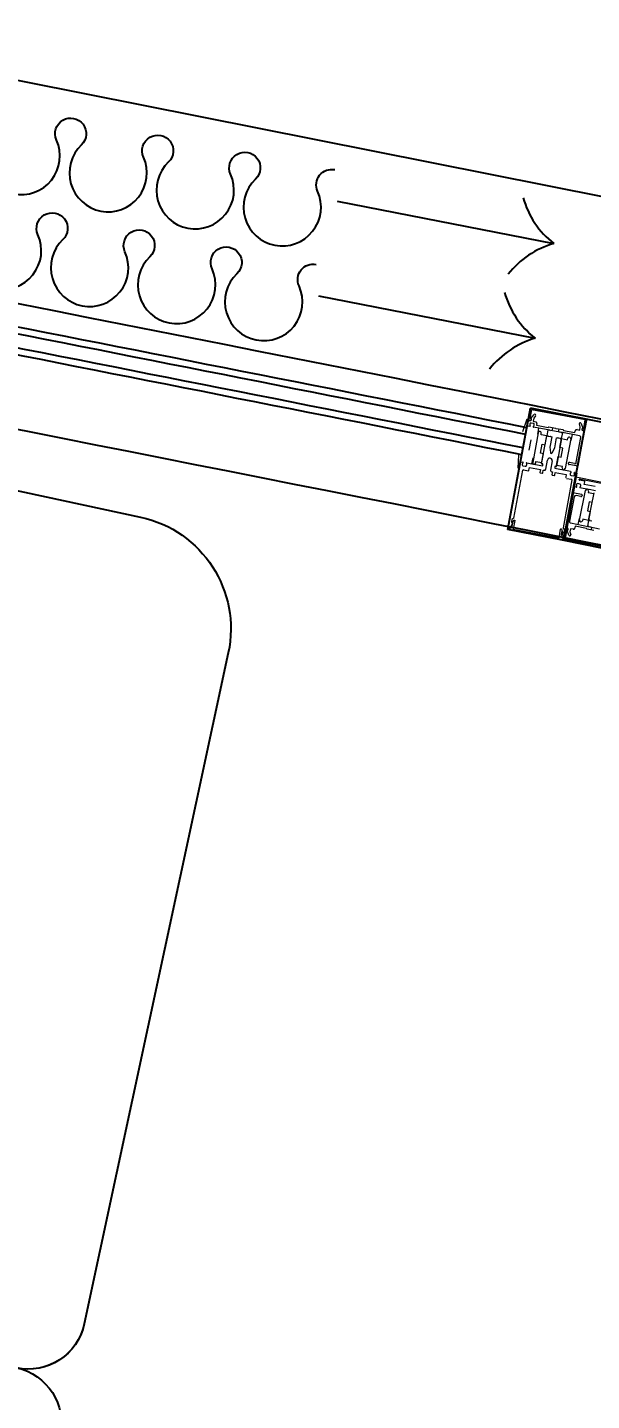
# Model space of a CAD drawing. Extents: x -678889171 to 586587, y -792238163 to 335485.
# Drawn here: x 57599 to 58093, y 22340 to 23541 of the extents above; entities that cross this region are included whole.
import ezdxf
from ezdxf import colors
from ezdxf.entities.mleader import LeaderData, LeaderLine
from ezdxf.math import Vec2, Vec3
from ezdxf.xclip import XClip

# ---------------------------------------------------------------- set-up
doc = ezdxf.new("R2010")
doc.units = 0
doc.header["$MEASUREMENT"] = 0
doc.header["$XCLIPFRAME"] = 2
doc.layers.get('0').update_dxf_attribs({"color": 8})
for name, color, linetype in [('9TH-FURN$0$A-SITE-PATT', 252, 'Continuous'), ('E-TEXT', 3, 'Continuous'), ('XR-A-9TH-FLOOR$0$A-SITE-PATT', 252, 'Continuous'), ('XR-A-TYP 00(OUTER)$0$A-GLAZ', 252, 'Continuous'), ('XR-A-TYP-4TH TO 10TH (OUTER)$0$A-DIM-IN', 252, 'Continuous'), ('XR-A-TYP.furn$0$A-SITE-PATT', 252, 'Continuous'), ('XR-A-TYP.furn$0$XR-A-TYP-2-3-5-6-7-9$0$I-CLNG', 252, 'Continuous'), ('XR-A-TYP.furn$0$XR-A-TYP-2-3-5-6-7-9$0$I-FURN-CHAR', 252, 'Continuous')]:
    doc.layers.add(name, color=color, linetype=linetype)
doc.layers.add('XR-A-TYP 00(OUTER)$0$Main entrance$0$A-ELEV-GLAZ', color=252, linetype='Continuous', lineweight=20)
doc.styles.get("Standard").update_dxf_attribs({"font": 'arial.ttf'})

# ---------------------------------------------------------------- blocks, each defined once
blk = doc.blocks.new('XR-A-TYP 00(OUTER)$0$2nd floor towers$0$xref units$0$Sl-Dr-1500')
at = {"layer": 'XR-A-TYP 00(OUTER)$0$A-GLAZ'}
for p, q in [((524.9645202805332, 7.900450925528276, -4.921142916184769e-05), (2124.964423257152, 7.865687791225355, -4.912290032200291e-05)), ((524.9645202805332, 7.900450925528276, -4.921142916184769e-05), (2124.964423257152, 7.865687791225355, -4.912290032200291e-05)), ((2124.964423257152, 7.865687791225355, -4.912290031119549e-05), (2173.816018697275, 7.882236822042614, -4.916614807509903e-05)), ((2173.816018697275, 7.882236822042614, -4.916614807509903e-05), (2175.00100660832, -100.1173679470121, -4.916721471863129e-05)), ((475.0011093696521, -100.1164809422662, -4.91672147186304e-05), (2175.00100660832, -100.1173679470121, -4.916721471863129e-05))]:
    blk.add_line(p, q, dxfattribs=at)
at = {"layer": 'XR-A-TYP 00(OUTER)$0$A-GLAZ', "extrusion": (-1.433816276361885e-08, 7.653803324218706e-09, 0.9999999999999999)}
blk.add_line((2124.123965429964, 8.283821960500063, -4.926600429828727e-05), (2125.009567578811, -99.71254700085046, -4.842677341010859e-05), dxfattribs=at)
at = {"layer": 'XR-A-TYP 00(OUTER)$0$Main entrance$0$A-ELEV-GLAZ', "extrusion": (-1.433816276361885e-08, 7.653803324218706e-09, 0.9999999999999999)}
for p, q in [((2074.471819766964, 7.460715226123284, -1.999854054511715e-06), (2124.472358012717, 7.456031678710133, -1.32716591785733e-06)), ((2123.413894343394, 6.186117165027099, -1.331677017018433e-06), (2075.53004551203, 6.190602442173258, -1.975888023065002e-06)), ((2120.23822739227, -0.5695358704433602, -1.322646592533854e-06), (2118.953118492958, 1.656819618994632, -1.356990253290275e-06)), ((2120.419683244836, 2.503358019192092, -1.343745695892408e-06), (2122.651179065098, -1.362542350398144, -1.284110488737134e-06)), ((2124.108977992502, -52.08150497226961, 3.634422490095181e-07), (2122.992422662413, 7.202977563971217, 1.50612754644939e-06)), ((2124.109074796455, -52.08669160873615, 3.634832840507685e-07), (2122.992519466359, 7.197790927446476, 1.506168581490858e-06)), ((2123.349176641474, 7.35345608672651, 1.509774166407211e-06), (2124.507223345827, 6.238230924584059, 1.533896547158955e-06)), ((2123.41317264003, -1.518632303505001, -1.272663722423888e-06), (2123.413894343394, 6.186117165027099, -1.331677017018433e-06)), ((2124.472358012717, 7.456031678710133, -1.32716591785733e-06), (2124.471477693216, -1.942069321568852, -1.255182668405495e-06)), ((2124.472356630438, 7.450844139148103, -1.327126196787581e-06), (2124.471476310922, -1.947256861069036, -1.255142947336396e-06)), ((2124.507223345827, 6.238230924584059, 1.533896547158955e-06), (2126.406009782979, 1.312074408797343, 1.5971780463512e-06)), ((2124.91538632982, 0.6488761099280964, 1.582205334466416e-06), (2124.953656664671, -1.382785320241965, 1.598283926971568e-06)), ((2126.406009782979, 1.312074408797343, 1.5971780463512e-06), (2125.538321047221, 1.295729786575976, 1.585630325876691e-06)), ((2103.598145773612, -8.417183782883512, -1.486386260753612e-06), (2095.343057057202, -8.416410529243876, -1.597447070124294e-06)), ((2099.788352665288, -5.770965128442185, -1.557910650310705e-06), (2105.820917496458, -5.771530198475375, -1.476750828078351e-06)), ((2102.285798336663, -8.417060855321324, -1.504042188990411e-06), (2102.286046174406, -5.771199087273999, -1.524307743452176e-06)), ((2103.915619445266, -8.734716935607139, -1.479682824626462e-06), (2103.598145773612, -8.417183782883512, -1.486386260753612e-06)), ((2104.233152597881, -8.417243263931596, -1.477843121572286e-06), (2103.915619445266, -8.734716935607139, -1.479682824626462e-06)), ((2121.083630085443, -8.418821647079312, -1.25114323592081e-06), (2104.233152597881, -8.417243263931596, -1.477843121572286e-06)), ((2104.77290839862, -8.417293822818465, -1.470581560526242e-06), (2106.095839282658, -8.417417741711688, -1.452783353896167e-06)), ((2105.820917496458, -5.771530198475375, -1.476750828078351e-06), (2106.350040282552, -6.300752119688696, -1.465578434533318e-06)), ((2106.095343607245, -13.70914127781361, -1.412252244971336e-06), (2106.095839282658, -8.417417741711688, -1.452783353896167e-06)), ((2106.350040282552, -6.300752119688696, -1.465578434533318e-06), (2116.554650846556, -6.301707984861423, -1.328289503125775e-06)), ((2114.318923774845, -8.423375537091488, -1.342113377463547e-06), (2114.31842809941, -13.71509907329528, -1.3015822685385e-06)), ((2116.554650846556, -6.301707984861423, -1.328289503125775e-06), (2116.554801531944, -4.693024029802473, -1.340610960238629e-06)), ((2117.824934142627, -3.423129343380424, -1.333252148016072e-06), (2120.237960075166, -3.423355371345679, -1.300788219122653e-06)), ((2120.237960075166, -3.423355371345679, -1.300788219122653e-06), (2120.23822739227, -0.5695358704433602, -1.322646592533854e-06)), ((2122.351482589314, -31.49085522679889, -1.057341322643164e-06), (2122.353524772057, -9.688954257926525, -1.22432949141286e-06)), ((2123.20134508246, -3.211964008060022, -1.262541480628919e-06), (2122.778007199558, -3.211924354083749, -1.268236906750092e-06)), ((2122.778165815711, -1.518572822515125, -1.281206861605431e-06), (2123.41317264003, -1.518632303505001, -1.272663722423888e-06)), ((2122.989118476115, -3.42361307218016, -1.263775185197762e-06), (2123.835794241844, -3.423692380300054, -1.252384332954331e-06)), ((2122.989656313934, -3.423613122537063, -1.263767949333076e-06), (2123.836332079685, -3.423692430656956, -1.252377097089863e-06)), ((2124.470741585203, -4.058758685565408, -1.238977460701115e-06), (2124.46785477153, -34.87775656009762, -1.002924282323151e-06)), ((2124.471279423058, -4.05875873597688, -1.238970224835996e-06), (2124.47091064055, -7.995801046894485, -1.208815079795479e-06)), ((2124.953656664671, -1.382785320241965, 1.598283926971568e-06), (2126.484543699276, -2.85706415129971, 1.630172658056116e-06)), ((2127.288537928289, -45.54858150554719, 3.561704385894246e-07), (2126.484543699291, -2.85706415124514, 1.630172658055682e-06)), ((2103.068477745757, -13.70885775144779, -1.452974434465069e-06), (2104.613661018346, -13.70900248866747, -1.432186129121009e-06)), ((2104.613661018346, -13.70900248866747, -1.432186129121009e-06), (2104.931194169803, -13.39152881708651, -1.430346426081579e-06)), ((2104.772412723178, -13.70901735898951, -1.430050451601411e-06), (2106.095343607245, -13.70914127781361, -1.412252244971336e-06)), ((2104.931194169803, -13.39152881708651, -1.430346426081579e-06), (2105.24866784145, -13.70906196975193, -1.423642989955079e-06)), ((2105.24866784145, -13.70906196975193, -1.423642989955079e-06), (2106.095343607245, -13.70914127781361, -1.412252137711649e-06)), ((2106.095343607245, -13.70914127781361, -1.412252137711649e-06), (2106.093035742495, -38.34740606208652, -1.223539294557645e-06)), ((2106.094600094133, -21.64672658205018, -1.351455581583656e-06), (2106.095343607245, -13.70914127781361, -1.412252244971336e-06)), ((2108.740461862217, -21.64697441973476, -1.315859168323939e-06), (2106.094600094133, -21.64672658205018, -1.351455581583656e-06)), ((2106.095343607245, -13.70914127781361, -1.412252244971336e-06), (2111.241066470742, -13.70962327738016, -1.343023655715411e-06)), ((2108.739718349068, -29.58455972388765, -1.255062504937777e-06), (2108.740461862217, -21.64697441973476, -1.315859168323939e-06)), ((2111.241066470742, -13.70962327738016, -1.343023655715411e-06), (2111.24119038965, -12.38669239324736, -1.353156432946836e-06)), ((2113.887052157639, -12.38694023093194, -1.31756001968842e-06), (2113.884573780517, -38.84555791171078, -1.114904475064049e-06)), ((2106.093856580992, -29.58431188616305, -1.290658918197711e-06), (2108.739718349068, -29.58455972388765, -1.255062504937777e-06)), ((2116.001156594808, -34.24195665515799, -1.121696537824141e-06), (2116.001235902884, -33.39528088926818, -1.128181515252895e-06)), ((2124.46785477153, -34.87775656009762, -1.002924282323151e-06), (2116.636103937992, -34.87702296045245, -1.10828966557266e-06)), ((2116.636302208171, -32.76033354598258, -1.124502109143243e-06), (2121.081349978616, -32.76074991331916, -1.064700134865287e-06)), ((2077.768701360081, -47.53959383385882, -1.53416606871854e-06), (2121.165168632855, -47.54365877834425, -9.503265795587478e-07)), ((2105.03452052291, -40.16765982341894, -1.223835158391728e-06), (2110.921084681424, -40.16821121750036, -1.144639573423967e-06)), ((2106.092526188178, -43.78729785732503, -1.181873314582381e-06), (2115.894965763502, -43.78821605115081, -1.049995037989866e-06)), ((2111.238835931385, -37.52237919002437, -1.160633665553456e-06), (2106.093113067887, -37.52189719042872, -1.229862254809814e-06)), ((2110.921084681424, -40.16821121750036, -1.144639573423967e-06), (2111.23855835315, -40.48574437018033, -1.137936137296167e-06)), ((2111.23855835315, -40.48574437018033, -1.137936137296167e-06), (2111.556091505816, -40.16827069854844, -1.136096434240907e-06)), ((2111.23871201255, -38.84531007404075, -1.150500888322031e-06), (2111.238835931385, -37.52237919002437, -1.160633665553456e-06)), ((2111.556091505816, -40.16827069854844, -1.136096434240907e-06), (2119.006838244633, -40.16896860952329, -1.035856934502666e-06)), ((2115.894965763502, -43.78821605115081, -1.049995037989866e-06), (2115.89473775278, -46.2224088778421, -1.031350727884097e-06)), ((2116.31803598164, -46.64578641473781, -1.022412813048547e-06), (2120.74191685782, -46.64620079941596, -9.62895610078689e-07)), ((2118.667990503265, -42.06319632769373, -1.025904498583655e-06), (2118.667969668211, -42.28562630078522, -1.024200831828892e-06)), ((2119.726215240356, -43.34407014317912, -1.001856044739475e-06), (2121.588901925039, -43.34424462095558, -9.767961698045353e-07)), ((2121.165215086716, -47.06957833624983, -9.53957695243356e-07), (2121.165168632855, -47.54365877834425, -9.324303718383567e-07)), ((2122.308873731163, -40.16927791096168, -9.914326107550442e-07), (2124.044559051115, -40.16944049253289, -9.680813636548085e-07)), ((2122.6473457674, -42.28599904874864, -9.706638262854846e-07), (2122.647366602447, -42.06356907558802, -9.72367493041115e-07)), ((2124.46785727996, -40.59281802945407, -9.591434488194755e-07), (2124.466923411557, -48.59453248690625, -8.978580784729968e-07)), ((2124.467855897674, -40.59800556903429, -9.591037277497261e-07), (2124.467060764197, -48.81398172629997, -6.728339973871653e-07)), ((2132.14286995156, -45.88055360881481, 4.240183889944911e-07), (2127.719773712743, -45.96387131699521, 3.651531797399434e-07)), ((2124.467060764189, -48.81398172629633, -8.961751178436332e-07), (2074.466523398667, -48.80929817906508, -1.568863242655061e-06)), ((2126.275688052679, -52.46929217595971, 3.955614661546418e-07), (2124.540310580844, -52.50198142028603, 3.724660252010705e-07)), ((2125.897212882024, -50.35935657509617, 3.743065047888145e-07), (2125.901402044408, -50.5817470971997, 3.760665060012925e-07)), ((2128.797793722013, -49.24618597377412, 4.048001750699397e-07), (2126.935437410953, -49.28126711402729, 3.800148238050725e-07)), ((2129.880072345397, -50.50680102472688, 4.290170291588232e-07), (2129.875883183013, -50.28441050272158, 4.272570279469957e-07))]:
    blk.add_line(p, q, dxfattribs=at)
at = {"layer": 'XR-A-TYP 00(OUTER)$0$Main entrance$0$A-ELEV-GLAZ'}
for p, q in [((2170.585444999713, 1.352412569187436, 1.615785322473626e-06), (2172.336570199863, 6.332971622625337, 1.614235882525857e-06)), ((2171.453235413137, 1.361935551289207, 1.61501707915034e-06), (2170.585444999713, 1.352412569187436, 1.615785322473626e-06)), ((2172.117469758377, -1.297964513218176, 1.614428606973357e-06), (2172.095172044152, 0.7339349915819184, 1.614448677766436e-06)), ((2172.336570199863, 6.332971622625337, 1.614235882525857e-06), (2173.460864618377, 7.48221545746128, 1.613240744753432e-06)), ((2173.822002755325, 7.337249156200414, 1.612921009706685e-06), (2174.472472288115, -51.95417901654218)), ((2170.631201767399, -2.817214539772976, 1.615744135533677e-06), (2172.117469758377, -1.297964513218176, 1.614428606973357e-06)), ((2170.631201767399, -2.817214539711131, 1.61574413553367e-06), (2171.099561628718, -45.51373313044678, 3.461638508897545e-09)), ((2133.011947795349, -49.21276617628246, 3.717956268955414e-08), (2132.985236991874, -46.7787198943588, 3.720360582709274e-08)), ((2142.787086434677, -46.67115609147368, 2.852615874567391e-08), (2142.813797238137, -49.10520237336823, 2.850211560813532e-08)), ((2144.899003061757, -46.22461690905038, 2.665657595752937e-08), (2143.205753474416, -46.24319833757545, 2.815558732019989e-08)), ((2145.35367161921, -49.07733023060791, 2.625359856410921e-08), (2145.326960815742, -46.64328394871336, 2.627764170164103e-08)), ((2153.496890074901, -46.55362855612839, 1.904491187660636e-08), (2153.523600878369, -48.98767483803749, 1.902086873907454e-08)), ((2155.608806701777, -46.10708937367963, 1.717532908867188e-08), (2153.915557114422, -46.12567080223016, 1.86743404513424e-08)), ((2156.063475259325, -48.95980269517167, 1.67723516951433e-08), (2156.036764455857, -46.52575641330986, 1.679639483268189e-08)), ((2165.838613002263, -46.41819262034915, 8.118948544824522e-09), (2165.865323805723, -48.85223890228372, 8.094905407285933e-09)), ((2170.680894588972, -45.94169088437411, 3.832209934371565e-09), (2166.257280041878, -45.99023486642182, 7.748377119452145e-09)), ((2177.433260576778, -57.64228124080182, -2.147594660652345e-09), (2175.687916053321, -46.23062324697094)), ((2124.538194332396, -58.21755470987773, 4.467981281053135e-08), (2132.369473674036, -58.13161560302615, 3.774688525807686e-08)), ((2124.876376331405, -89.03469720007342, 4.437540578209202e-08), (2124.538194332396, -58.21755470987773, 4.467981281053135e-08)), ((2137.390617666475, -52.78447225876153, 3.330259497247693e-08), (2129.940319482106, -52.8662305442158, 3.989824496821773e-08)), ((2133.011410304884, -58.75961616250061, 3.717848387432905e-08), (2133.020701019159, -59.60624095625826, 3.717012104386729e-08)), ((2142.813797238137, -49.10520237336823, 2.850211560813532e-08), (2133.011947795349, -49.21276617628246, 3.717956268955414e-08)), ((2135.367251045514, -80.58989776576345, 3.508922296211057e-08), (2135.076916224898, -54.13287296306589, 3.535056141374572e-08)), ((2137.704617946205, -52.46350394324691, 3.302466640343579e-08), (2137.390617666475, -52.78447225876153, 3.330259497247693e-08)), ((2138.025586261785, -52.77750422305326, 3.274046571142974e-08), (2137.704617946205, -52.46350394324691, 3.302466640343579e-08)), ((2137.722618705084, -54.1038394809766, 3.300835615962979e-08), (2137.737135446136, -55.4266907210731, 3.299528923703753e-08)), ((2137.737135446136, -55.4266907210731, 3.299528923703753e-08), (2142.882548523652, -55.37022584674196, 2.844012340299313e-08)), ((2143.911796033739, -52.71290997363758, 2.752948240626189e-08), (2138.025586261785, -52.77750422305326, 3.274046571142974e-08)), ((2143.14384986223, -79.18154816909009, 2.820502605630429e-08), (2142.873490077283, -54.5447666728578, 2.844838442245953e-08)), ((2142.882548523652, -55.37022584674196, 2.844012340299313e-08), (2142.969648969854, -63.30733328755014, 2.8361721867487e-08)), ((2143.082823597077, -54.33078779587595, 2.826309870979706e-08), (2143.929448390772, -54.32149708160796, 2.751359302844147e-08)), ((2144.138781910733, -54.10751820463338, 2.732830731562314e-08), (2144.12577491079, -52.9222434934818, 2.734001527823979e-08)), ((2146.052137074053, -49.06966539139466, 2.563525637695663e-08), (2145.35367161921, -49.07733023060791, 2.625359856410921e-08)), ((2147.424504389259, -58.38976767033819, 2.441879764922909e-08), (2147.33601033593, -50.32566651050001, 2.449845360929838e-08)), ((2151.569134304234, -50.27921293922191, 2.07509252027034e-08), (2151.657628357563, -58.34331409908555, 2.06712692426341e-08)), ((2153.523600878369, -48.98767483803749, 1.902086873907454e-08), (2152.825135423416, -48.99533967725074, 1.963921092632877e-08)), ((2154.835578550868, -52.80471595812196, 1.785876840933486e-08), (2154.848585550804, -53.98999066929173, 1.784706044671144e-08)), ((2160.931120946254, -52.52614284155788, 1.246250018501855e-08), (2155.044912070698, -52.59073708116557, 1.767348269661818e-08)), ((2155.062564427746, -54.1993241890741, 1.765759331879776e-08), (2155.90918922134, -54.19003347488251, 1.690808763754382e-08)), ((2165.865323805723, -48.85223890228372, 8.094905407285933e-09), (2156.063475259325, -48.95980269517167, 1.67723516951433e-08)), ((2156.123168098464, -54.39936699466489, 1.671862050946751e-08), (2156.393527883396, -79.03614849089718, 1.647526214331226e-08)), ((2161.277638726031, -55.16836130393858, 1.21551944494775e-08), (2156.13222654484, -55.22482616854541, 1.671035949000111e-08)), ((2156.13222654484, -55.22482616854541, 1.671035949000111e-08), (2156.219326991042, -63.16193360936086, 1.66319579544882e-08)), ((2161.245121226108, -52.20517452605782, 1.218457161586899e-08), (2160.931120946254, -52.52614284155788, 1.246250018501855e-08)), ((2161.566089541622, -52.51917480590055, 1.190037092391715e-08), (2161.245121226108, -52.20517452605782, 1.218457161586899e-08)), ((2161.263121984979, -53.84551006378388, 1.216826137206976e-08), (2161.277638726031, -55.16836130393858, 1.21551944494775e-08)), ((2169.016387725991, -52.43741652045355, 5.304720928176356e-09), (2161.566089541622, -52.51917480590055, 1.190037092391715e-08)), ((2164.19915928581, -80.2735013845413, 9.5647176662848e-09), (2163.908824465165, -53.81647658176371, 9.826056117960605e-09)), ((2164.325839017147, -52.49407764363059, 9.457093275477804e-09), (2164.383905981245, -57.78548260430398, 9.404825585156195e-09)), ((2168.654511022876, -50.32457082184919, 5.625430276836392e-09), (2168.656951783989, -50.54698740407548, 5.623233279830272e-09)), ((2171.563753168288, -49.23423686548267, 3.050089214265268e-09), (2169.701178622214, -49.25467643686352, 4.699001713178446e-09)), ((2174.053805248426, -52.38213677055683), (2172.318224421433, -52.40118273476037, 2.381648770878718e-09)), ((2172.636088314313, -50.50332104710105, 2.100556577521348e-09), (2172.633647553215, -50.2809044648493, 2.102753574527467e-09)), ((2126.691919173689, -61.58082709895461, 4.277259728533601e-08), (2126.931155065831, -83.38141553632158, 4.25572544012202e-08)), ((2132.392700459684, -60.24817758726203, 3.772597818194958e-08), (2127.947920292754, -60.29695383709986, 4.166088300906302e-08)), ((2142.969648969854, -63.30733328755014, 2.8361721867487e-08), (2140.32394648956, -63.33636676964306, 3.07039271216978e-08)), ((2140.32394648956, -63.33636676964306, 3.07039271216978e-08), (2140.411046935718, -71.27347421032027, 3.062552558623233e-08)), ((2140.411046935718, -71.27347421032027, 3.062552558623233e-08), (2143.056749415999, -71.24444072826373, 2.828332033202153e-08)), ((2143.056749415999, -71.24444072826373, 2.828332033202153e-08), (2143.14384986223, -79.18154816909009, 2.820491879650862e-08)), ((2148.738573204275, -65.40080470106113, 2.325432593127248e-08), (2147.552251710331, -70.03085858347549, 2.430380873051206e-08)), ((2147.552251710331, -70.03085858347549, 2.430380873051206e-08), (2147.652126888635, -79.13207511566361, 2.421390830313287e-08)), ((2151.785375678628, -69.98440501225195, 2.055628032391708e-08), (2150.497733288466, -65.38149998213703, 2.169696488147292e-08)), ((2151.885250856925, -79.08562154432366, 2.046637989653789e-08), (2151.785375678628, -69.98440501225195, 2.055628032391708e-08)), ((2156.219326991042, -63.16193360936086, 1.66319579544882e-08), (2158.865029471337, -63.13290012737343, 1.42897527002774e-08)), ((2158.952129917496, -71.07000756803973, 1.42113511648187e-08), (2156.306427437208, -71.09904105006717, 1.655355641902951e-08)), ((2156.306427437208, -71.09904105006717, 1.655355641902951e-08), (2156.393527883396, -79.03614849089718, 1.64751548835166e-08)), ((2158.865029471337, -63.13290012737343, 1.42897527002774e-08), (2158.952129917496, -71.07000756803973, 1.42113511648187e-08)), ((2169.140350613328, -63.73364746618972, 5.193009773187574e-09), (2169.240826623369, -72.88961533777547, 5.102568520448596e-09)), ((2134.979269975738, -84.55799918402408, 3.543205195930044e-08), (2134.921203011618, -79.26659422347802, 3.548431964962205e-08)), ((2143.14384986223, -79.18154816909009, 2.820491879650862e-08), (2137.998436784699, -79.2380130435049, 3.276008463054625e-08)), ((2137.998436784699, -79.2380130435049, 3.276008463054625e-08), (2138.012953525671, -80.56086428367416, 3.274701770800141e-08)), ((2144.46670110237, -79.16703142803817, 2.703381616939644e-08), (2143.14384986223, -79.18154816909009, 2.820491879650862e-08)), ((2143.990474655911, -79.1722574548221, 2.74555203749487e-08), (2143.14384986223, -79.18154816909009, 2.820502605630429e-08)), ((2143.14384986223, -79.18154816909009, 2.820491879650862e-08), (2143.201916826343, -84.4729531295925, 2.815265110618024e-08)), ((2144.31144297139, -79.48625773459207, 2.71713196830443e-08), (2143.990474655911, -79.1722574548221, 2.74555203749487e-08)), ((2144.625443249948, -79.16528941918295, 2.689339111503315e-08), (2144.31144297139, -79.48625773459207, 2.71713196830443e-08)), ((2146.170533498451, -79.14833386565806, 2.552554324657241e-08), (2144.625443249948, -79.16528941918295, 2.689339111503315e-08)), ((2146.49150181513, -79.46233414535891, 2.524134255358381e-08), (2146.170533498451, -79.14833386565806, 2.552554324657241e-08)), ((2146.805502094925, -79.1413658299025, 2.496341398449524e-08), (2146.49150181513, -79.46233414535891, 2.524134255358381e-08)), ((2147.652126888635, -79.13207511566361, 2.421390830313287e-08), (2146.805502094925, -79.1413658299025, 2.496341398449524e-08)), ((2152.731875650694, -79.07633083009569, 1.971687421512809e-08), (2151.885250856925, -79.08562154432366, 2.046637989653789e-08)), ((2153.052843966107, -79.39033110988748, 1.94326735232779e-08), (2152.731875650694, -79.07633083009569, 1.971687421512809e-08)), ((2153.366844247299, -79.06936279440197, 1.915474495294927e-08), (2153.052843966107, -79.39033110988748, 1.94326735232779e-08)), ((2154.91193449562, -79.05240724083342, 1.778689708463761e-08), (2153.366844247299, -79.06936279440197, 1.915474495294927e-08)), ((2153.954051706154, -84.35496105850689, 1.863403621294424e-08), (2154.268051985833, -84.03399274297408, 1.835610764395053e-08)), ((2154.268051985833, -84.03399274297408, 1.835610764395053e-08), (2154.589020301471, -84.34799302282408, 1.807190695189706e-08)), ((2155.232902809912, -79.36640752069434, 1.750269639376998e-08), (2154.91193449562, -79.05240724083342, 1.778689708463761e-08)), ((2156.393527883396, -79.03614849089718, 1.64751548835166e-08), (2155.070676643198, -79.05066523192, 1.764625751066943e-08)), ((2155.546903089707, -79.04543920519427, 1.722476782467463e-08), (2155.232902809912, -79.36640752069434, 1.750269639376998e-08)), ((2156.393527883396, -79.03614849089718, 1.647526214331226e-08), (2155.546903089707, -79.04543920519427, 1.722476782467463e-08)), ((2156.393527883396, -79.03614849089718, 1.64751548835166e-08), (2161.538940064602, -78.97968362630127, 1.191998984298622e-08)), ((2156.451594847531, -84.32755345144324, 1.642288719318822e-08), (2156.393527883396, -79.03614849089718, 1.64751548835166e-08)), ((2161.538940064602, -78.97968362630127, 1.191998984298622e-08), (2161.553456805625, -80.3025348665833, 1.190692292038718e-08)), ((2164.674126954407, -84.23213295237292, 9.143589610785738e-09), (2164.616059990287, -78.94072799180867, 9.195857301107346e-09)), ((2177.665414585812, -78.79752662833562, -2.356562944707969e-09), (2176.170919347373, -90.24473806411333, -1.035367607952485e-09)), ((2124.875838525957, -89.03470310182092, 4.437588189411428e-08), (2124.832636704654, -85.09789781118525, 4.441476905572147e-08)), ((2125.002136212483, -100.5436130587805, 4.426219784508891e-08), (2124.899009284185, -91.14607784882901, 4.435502526312226e-08)), ((2125.002192239888, -100.5488002959792, 4.426214739995364e-08), (2124.899065311605, -91.15126508601315, 4.435497481798699e-08)), ((2126.364399950631, -89.6534129471438, 4.305797482890245e-08), (2125.517775156979, -89.66270366134995, 4.380748051021061e-08)), ((2126.364937756094, -89.65340704535265, 4.305749871687342e-08), (2125.518312962442, -89.66269775954788, 4.380700439818158e-08)), ((2126.596960256058, -91.5559960543651, 4.28517820401127e-08), (2125.961991660821, -91.56296409006245, 4.341391130110567e-08)), ((2125.961991660821, -91.56296409006245, 4.341391130110567e-08), (2126.046537160619, -99.26724971250223, 4.333780954394163e-08)), ((2126.155066430729, -89.86739182414385, 4.324326054166657e-08), (2126.578378827573, -89.86274646698803, 4.2868507700982e-08)), ((2128.999808423498, -95.55157966839397, 4.072391753079334e-08), (2126.72566599297, -91.71061163036211, 4.273781515300364e-08)), ((2128.215028327824, -84.63741665556518, 4.14204516334603e-08), (2145.064491372526, -84.4525135582262, 2.650384586696785e-08)), ((2131.52881119214, -89.59673959008069, 3.848599017269841e-08), (2129.115930530104, -89.62321812572554, 4.062208136455439e-08)), ((2129.115930530104, -89.62321812572554, 4.062208136455439e-08), (2129.147245967011, -92.47686581929156, 4.059389346832834e-08)), ((2129.147245967011, -92.47686581929156, 4.059389346832834e-08), (2130.456914866787, -94.68886288554131, 3.943409844065706e-08)), ((2142.971156173902, -86.59230232803748, 2.835670299423632e-08), (2132.767159954165, -86.70427922024464, 3.739016527424584e-08)), ((2132.767159954165, -86.70427922024464, 3.739016527424584e-08), (2132.784812311198, -88.31286632831689, 3.737427589643221e-08)), ((2143.506103366359, -87.11563612774262, 2.78830351743708e-08), (2142.971156173902, -86.59230232803748, 2.835670299423632e-08)), ((2144.524768066491, -84.45843638855513, 2.698154847907483e-08), (2143.201916826343, -84.4729531295925, 2.815265110618024e-08)), ((2149.538305021364, -87.04943978866868, 2.254280719481896e-08), (2143.506103366359, -87.11563612774262, 2.78830351743708e-08)), ((2145.064491372526, -84.4525135582262, 2.650384586696785e-08), (2145.378491652198, -84.1315452427225, 2.622591729798093e-08)), ((2145.378491652198, -84.1315452427225, 2.622591729798093e-08), (2145.699459967727, -84.44554552255795, 2.594171660602232e-08)), ((2145.699459967727, -84.44554552255795, 2.594171660602232e-08), (2153.954051706154, -84.35496105850689, 1.863403621294424e-08)), ((2147.011728397913, -84.43114491549568, 2.47798755401614e-08), (2147.040761879929, -87.07684739572869, 2.475374169502432e-08)), ((2149.852305301094, -86.72847147319771, 2.226487862577782e-08), (2149.538305021364, -87.04943978866868, 2.254280719481896e-08)), ((2150.173273616572, -87.04247175301498, 2.198067793387342e-08), (2149.852305301094, -86.72847147319771, 2.226487862577782e-08)), ((2156.205475271621, -86.97627541388283, 1.664044995427414e-08), (2150.173273616572, -87.04247175301498, 2.198067793387342e-08)), ((2152.641783275896, -84.36936166559826, 1.979566275925449e-08), (2152.670816757942, -87.01506414592222, 1.97695289141174e-08)), ((2154.589020301471, -84.34799302282408, 1.807190695189706e-08), (2169.364789510713, -84.18584628354074, 4.991114786219599e-09)), ((2156.451594847531, -84.32755345144324, 1.642288719318822e-08), (2155.128743607333, -84.3420701924806, 1.759398982034105e-08)), ((2156.728809071275, -86.44132822138272, 1.617723567246889e-08), (2156.205475271621, -86.97627541388283, 1.664044995427414e-08)), ((2166.93280439463, -86.32935133904175, 7.143774186020808e-09), (2156.728809071275, -86.44132822138272, 1.617723567246889e-08)), ((2166.950456751663, -87.93793844715765, 7.12788480820039e-09), (2166.93280439463, -86.32935133904175, 7.143774186020808e-09)), ((2170.647210675721, -89.16746103058176, 3.85499084857774e-09), (2168.234330013795, -89.19393956622298, 5.991082040332069e-09)), ((2169.046925617709, -86.08370797113821, 5.272206979678614e-09), (2169.049366378895, -86.3061245533936, 5.270009982618284e-09)), ((2169.417714909985, -94.26131379513026, 4.942619807184696e-09), (2170.678526112628, -92.02110872407866, 3.826802952344913e-09)), ((2170.11926076388, -87.35279215271294, 4.322674342826272e-09), (2171.98183530994, -87.33235258142304, 2.673761843919872e-09)), ((2170.678526112628, -92.02110872407866, 3.826802952344913e-09), (2170.647210675721, -89.16746103058176, 3.85499084857774e-09)), ((2173.082707462607, -91.20189746399774, 1.698542253355705e-09), (2170.893402781934, -95.09184659963648, 3.636075056023265e-09)), ((2172.666626206155, -84.14961249790576, 2.068042628921962e-09), (2174.402207033134, -84.13056653365493)), ((2173.028502909219, -86.26245819639371, 1.747333280309359e-09), (2173.026062148041, -86.04004161416378, 1.749530277369689e-09)), ((2173.189407735321, -89.35124508629087, 1.604383096946356e-09), (2173.612720132129, -89.34659972915324, 1.229630256322772e-09)), ((2173.842957759131, -91.03752663795967, 1.025528175029867e-09), (2173.207989163806, -91.04449467365703, 1.587657436077052e-09)), ((2174.245366048883, -89.12797549498282), (2173.39874125518, -89.1372662091344, 1.419097384236451e-09)), ((2173.927503258936, -98.7418122604031), (2173.842957759131, -91.03752663795967, 1.025528175029867e-09)), ((2174.830164787105, -84.54923357346343), (2174.873366608408, -88.48603886409546)), ((2174.896593394064, -90.60260084821857), (2174.999720322361, -100.0001360582864)), ((2174.999720322361, -100.0001360582864), (2125.002192239888, -100.5488002959792, 4.426214739995364e-08)), ((2126.046537160619, -99.26724971250223, 4.333780954394163e-08), (2173.927503258936, -98.7418122604031))]:
    blk.add_line(p, q, dxfattribs=at)
at = {"layer": 'XR-A-TYP 00(OUTER)$0$Main entrance$0$A-ELEV-GLAZ', "elevation": -1.327126196787493e-06}
blk.add_lwpolyline([(2173.159743534612, 7.985131113931857, -0.6681786379192535), (2173.312600105637, 7.627261233847094), (2171.574823780611, 5.850921607383498), (2170.536204214106, 5.839523975690099), (2170.585444999713, 1.352412569187436), (2171.262744834588, 1.359845140581456), (2169.889783670798, -1.079627601302491, -0.7673269879789419), (2169.298043511575, -0.9280107761915133), (2169.214645069645, 6.671748162287258), (2128.445327238289, 6.224352709930827), (2128.528725680226, -1.375406228562497, -0.7673269879789422), (2127.94045525726, -1.539972285889235), (2126.514290472907, 0.8687833311523718), (2127.191590307899, 0.8762159026045993), (2127.142349522306, 5.363327309107262), (2126.103729955794, 5.351929677399312), (2124.327390329265, 7.089706002367166, -0.6681786379192988), (2124.472356630438, 7.450844139148103)], format="xyb", close=True, dxfattribs=at)
at = {"layer": 'XR-A-TYP 00(OUTER)$0$Main entrance$0$A-ELEV-GLAZ', "extrusion": (-1.433816276361885e-08, 7.653803324218706e-09, 0.9999999999999999)}
for centre, radius, start, end in [((2119.686400868813, 2.080088819060863, -3.172685600736027e-05), 0.8466757694818396, 29.99463310807706, 209.994633108077), ((2123.203087363886, 7.201757387578476, -2.887873966724131e-05), 0.2106052523411041, 46.0791509550323, 181.0791509558379), ((2125.550280526877, 0.6608355895480081, -2.888077309278213e-05), 0.6350068271130697, 91.07915096355279, 181.0791509558379), ((2112.564121273571, -12.38681631210396, -3.172045270158604e-05), 1.322930889839933, 359.9946331092326, 179.9946331092326), ((2117.824815180662, -4.693142991902035, -3.172516198019696e-05), 1.270013654250393, 89.99463310964947, 179.9946331092326), ((2121.083511123288, -9.688835295757357, -3.172801282728754e-05), 1.270013654262519, 359.9946331092326, 89.99463310964947), ((2122.989755449001, -2.365268415236399, -3.172975012950085e-05), 1.058344711860466, 108.657557991053, 269.9946331096495), ((2122.778086507576, -2.365248588302832, -3.17295627470754e-05), 0.8466757694881348, 89.99463310964947, 269.9946331096495), ((2123.201464044555, -1.941950359275991, -3.17299404243116e-05), 1.270013654262519, 269.9946331096495, 359.9946331092326), ((2123.835734760941, -4.058699204618946, -3.173048753353853e-05), 0.6350068271009429, 359.9946331092326, 89.99463310964947), ((2123.836272598659, -4.058699254928555, -3.173048800966559e-05), 0.6350068271251963, 359.9946331092326, 89.99463310964947), ((2116.636163419054, -34.24201613610033, -3.172390887803806e-05), 0.6350068271130697, 179.9946331092326, 269.9946331096495), ((2116.636242727108, -33.39534037036695, -3.172391470280765e-05), 0.635006827137323, 89.99463310964947, 179.9946331092326), ((2121.08146894069, -31.4907362646661, -3.172786283947933e-05), 1.270013654238266, 269.9946331096495, 359.9946331092326), ((2112.561642896536, -38.84543399293374, -3.172027067754682e-05), 1.322930889839915, 179.9946331092326, 359.9946331092326), ((2116.318075635623, -46.2224485319491, -3.172354586004227e-05), 0.4233378847501308, 179.9946331092326, 269.9946331096495), ((2119.726314375439, -42.28572543590029, -3.17265898022739e-05), 1.058344711875327, 179.9946331092326, 269.9946331163196), ((2120.573010976237, -42.06337477085229, -3.17273408622009e-05), 1.905020481371395, 134.8049450132603, 179.9946331092326), ((2119.00680850412, -40.48647202175538, -3.172596507966057e-05), 0.3175034135565348, 314.8049450132604, 89.99463310964947), ((2120.741877203727, -47.06953868221511, -3.172745632797128e-05), 0.4233378847622575, 359.9946331092326, 89.99463310964947), ((2121.589001060107, -42.28589991366219, -3.172823876762049e-05), 1.058344711851074, 269.9946331096495, 359.9946331092326), ((2122.308843990649, -40.48678132312101, -3.172888824550252e-05), 0.3175034135533623, 89.99463310964947, 225.1843212033668), ((2120.742346129322, -42.06339063242534, -3.172749076814115e-05), 1.905020481351335, 359.9946331092326, 45.18432119879724), ((2124.044519397095, -40.59277837542662, -3.173042405329769e-05), 0.4233378847501308, 359.9946331092326, 89.99463310964947), ((2127.711800726327, -45.5406085191023, -3.049423350078844e-05), 0.4233378847622575, 181.0791509558379, 271.07915095688), ((2124.532337594391, -52.07871862229853, -3.049137440428417e-05), 0.4233378847501308, 181.0791509558379, 271.07915095688), ((2126.95536987701, -50.33942410901704, -3.049353124509921e-05), 1.058344711851074, 91.07915095687994, 181.0791509558379), ((2127.806084635376, -50.54586865825672, -3.049428294777724e-05), 1.905020481351335, 181.0791509558379, 226.2688390470306), ((2126.269708312807, -52.15184507744902, -3.049291193628464e-05), 0.3175034135533623, 271.07915095688, 46.26883904997773), ((2127.667134130926, -61.12304774430572, -3.049408805070798e-05), 1.270013654238266, 91.07915095687994, 181.0791509558379), ((2128.817726188048, -50.30434296876387, -3.049518015759775e-05), 1.058344711875327, 1.079150955837929, 91.07915096355279), ((2129.571158136961, -52.08965578326364, -3.049583500844176e-05), 0.3175034135565348, 135.8894628611098, 271.07915095688), ((2127.975389754523, -50.54267946367303, -3.049443284891318e-05), 1.905020481371395, 315.8894628611098, 1.079150955837929)]:
    blk.add_arc(centre, radius, start, end, dxfattribs=at)
at = {"layer": 'XR-A-TYP 00(OUTER)$0$Main entrance$0$A-ELEV-GLAZ'}
for centre, radius, start, end in [((2171.460203448849, 0.7269669559427712, 1.615010807027483e-06), 0.6350068271251963, 0.6287287513428872, 90.62872875926317), ((2173.611410182908, 7.334938149706431, 1.613107444513046e-06), 0.2106052523545955, 0.6287287513428872, 135.6287287521333), ((2132.561924595073, -46.78336525144186, 3.757835866770954e-08), 0.4233378847501308, 0.6287287513428872, 90.62872875259346), ((2143.210398831579, -46.66651073437606, 2.815140590493513e-08), 0.4233378847501308, 90.62872875259346, 180.6287287513429), ((2144.903648418935, -46.64792930585463, 2.665239454226461e-08), 0.4233378847622575, 0.6287287513428872, 90.62872875259346), ((2153.920202471592, -46.54898319904532, 1.867015903608442e-08), 0.4233378847258774, 90.62872875926317, 180.6287287546777), ((2155.613452058933, -46.5304017705057, 1.717114767341389e-08), 0.423337884738004, 0.6287287480080347, 90.62872875259346), ((2166.261925399056, -46.41354726322243, 7.74419570419416e-09), 0.4233378847258774, 90.62872875926317, 180.6287287546777), ((2170.676249231867, -45.51837848761352, 3.836391349575339e-09), 0.4233378847501308, 270.6287287525935, 0.6287287480080347), ((2132.376441709697, -58.76658419827072, 3.774061313526104e-08), 0.6350068271130697, 0.6287287513428872, 90.62872875259346), ((2132.385732423973, -59.61320899192651, 3.773225030479928e-08), 0.635006827137323, 270.6287287525935, 0.6287287513428872), ((2136.399767465002, -54.11835622194121, 3.417945878668098e-08), 1.322930889839915, 0.6287287513428872, 180.6287287513429), ((2143.085146275691, -54.5424439942326, 2.826100800214435e-08), 0.2116689423629387, 90.62872875259346, 180.6287287546777), ((2143.914118712273, -52.92456617203425, 2.752739169865661e-08), 0.2116689423629387, 0.6287287513428872, 90.62872875926317), ((2143.927125712224, -54.10984088317491, 2.751568373604674e-08), 0.2116689423629387, 270.6287287525935, 0.6287287546777397), ((2146.066073145434, -50.33960258192747, 2.562271213127755e-08), 1.270013654250393, 0.6287287513428872, 90.62872875926317), ((2149.541066373415, -58.36654088471914, 2.25450334459282e-08), 2.116689423726401, 180.6287287513429, 0.6287287513428872), ((2152.839071494804, -50.26527686781264, 1.962666668065646e-08), 1.270013654238266, 90.62872875259346, 180.6287287513429), ((2155.047234749261, -52.80239327949312, 1.767139198900613e-08), 0.2116689423871921, 90.62872875926317, 180.628728748008), ((2155.06024174919, -53.98766799070654, 1.765968402639626e-08), 0.2116689423750654, 180.628728748008, 270.6287287525935), ((2155.911511900063, -54.40168967325008, 1.690599692977591e-08), 0.2116689423750654, 0.6287287513428872, 90.62872875926317), ((2162.585973225076, -53.83099332281927, 1.099715874500502e-08), 1.322930889839915, 0.6287287513428872, 180.6287287513429), ((2169.712792015031, -50.31295742903967, 4.688548175104637e-09), 1.0583447118632, 90.62872875926317, 180.6287287513429), ((2170.561857569752, -50.52608329699797, 3.936845496837796e-09), 1.905020481351335, 180.6287287513429, 225.8184168424887), ((2169.012903708106, -52.11993222282399, 5.307856989628313e-09), 0.3175034135619087, 270.6287287592631, 45.8184168454362), ((2171.57536656109, -50.29251785765882, 3.039635676198236e-09), 1.0583447118632, 0.6287287513428872, 90.62872875259346), ((2172.314740403548, -52.08369843713081, 2.3847848323239e-09), 0.3175034135565348, 135.4390406565092, 270.6287287525935), ((2170.731182528565, -50.5242251541822, 3.786944360493495e-09), 1.905020481345529, 315.4390406582779, 0.6287287513428872), ((2174.049159891256, -51.95882437370892), 0.423337884738004, 270.6287287592631, 0.6287287513428872), ((2149.620739588194, -65.62683510360148, 2.247331736811125e-08), 0.9106630945981607, 15.62872874949067, 165.6287287510737), ((2128.201092256451, -83.36747946500327, 4.143299587912583e-08), 1.270013654262519, 180.6287287513429, 270.6287287525935), ((2136.690102285655, -80.57538102474427, 3.39181203349984e-08), 1.322930889839933, 180.6287287513429, 0.6287287513428872), ((2162.876308045656, -80.28801812552047, 1.073582029338343e-08), 1.322930889839933, 180.6287287513429, 0.6287287513428872), ((2125.51080712126, -89.02773506613812, 4.381375263306031e-08), 0.6350068271251963, 180.6287287513429, 270.6287287525935), ((2125.511344926606, -89.02772916428876, 4.38132765211397e-08), 0.6350068271009429, 180.6287287513429, 270.6287287525935), ((2126.169002502094, -91.13732901476033, 4.323071629599426e-08), 1.270013654262519, 90.62872875259346, 180.6287287513429), ((2126.376013343463, -90.7116939392763, 4.304752129083543e-08), 1.058344711860466, 289.2916536342075, 90.62872875259346), ((2126.587669541848, -90.70937126066201, 4.286014487052024e-08), 0.8466757694881348, 270.6287287525935, 90.62872875259346), ((2129.72836164519, -95.12022127691307, 4.007900798566761e-08), 0.8466757694818396, 210.6287287517783, 30.62872875177836), ((2131.514875120592, -88.32680239969704, 3.849853441851302e-08), 1.270013654250393, 270.6287287525935, 0.6287287513428872), ((2168.220393942349, -87.92400237566108, 6.00362628605181e-09), 1.270013654262519, 180.6287287513429, 270.6287287525935), ((2170.951831403465, -86.06280386405706, 3.585819196692914e-09), 1.905020481362622, 135.4390406582779, 180.6287287513429), ((2170.107647371049, -86.29451116059863, 4.333127880886529e-09), 1.058344711875327, 180.6287287513429, 270.6287287525935), ((2170.15555884596, -94.67658019729788, 4.289347431590427e-09), 0.8466757694923417, 150.6287287524523, 330.6287287524523), ((2169.36827352854, -84.5033305811994, 4.987978724808299e-09), 0.3175034135565348, 315.4390406565092, 90.62872875259346), ((2171.970221917109, -86.27407158921778, 2.684215381986905e-09), 1.058344711875327, 270.6287287525935, 0.6287287513428872), ((2173.410354647996, -90.19554720136875, 1.408643846162643e-09), 1.058344711875327, 90.62872875926317, 251.965803867395), ((2173.198698449589, -90.19786987997941, 1.596020266477823e-09), 0.8466757695002616, 90.62872875259346, 270.6287287525935), ((2172.670110223982, -84.46709679556079, 2.064906567517438e-09), 0.3175034135619087, 90.62872875259346, 225.8184168454362), ((2171.121156362286, -86.0609457212704, 3.435918060355389e-09), 1.905020481363462, 0.6287287513428872, 45.81841684248869), ((2173.626656203509, -90.61653691959873, 1.217086010643689e-09), 1.270013654250393, 0.6287287513428872, 90.62872875259346), ((2174.238398013171, -88.49300689976735), 0.6350068271130697, 270.6287287525935, 0.6287287546777397), ((2174.406852390261, -84.55387893054649), 0.423337884738004, 0.6287287480080347, 90.62872875259346)]:
    blk.add_arc(centre, radius, start, end, dxfattribs=at)
blk = doc.blocks.new('XR-A-TYP 00(OUTER)')
at = {"layer": 'XR-A-TYP 00(OUTER)$0$A-GLAZ'}
for centre, radius, start, end in [((-52725.40172425029, -564106.6461918362), 584925.2787114155, 78.53383250274452, 78.91483924263038), ((-52725.40172425029, -564106.6461918362), 584899.2787114155, 78.80467780493261, 78.90425152572382), ((-52725.40172425029, -564106.6461918362), 584905.2787114155, 78.80468348286787, 78.90424339917304), ((-52725.40172425029, -564106.6461918362), 584887.2787114155, 78.8046664487126, 78.90426777932565), ((-52725.40172425029, -564106.6461918362), 584881.2787114155, 78.80466077042783, 78.90427590637668), ((-52633.85141220177, -563655.2026819678), 584356.6457752512, 78.53383063115182, 78.90463390364991)]:
    blk.add_arc(centre, radius, start, end, dxfattribs=at)
at = {"layer": 'XR-A-TYP 00(OUTER)$0$A-GLAZ', "zscale": -1, "rotation": 168.7295369516562}
blk.add_blockref('XR-A-TYP 00(OUTER)$0$2nd floor towers$0$xref units$0$Sl-Dr-1500', (62953.12606401902, 9162.467621275446, -7.663296093795966e-05), dxfattribs=at)
blk = doc.blocks.new('XR-A-TYP-4TH TO 10TH (OUTER)')
at = {"layer": 'XR-A-TYP-4TH TO 10TH (OUTER)$0$A-DIM-IN'}
ref = blk.add_blockref('XR-A-TYP 00(OUTER)', (0, 0), dxfattribs=at)
XClip(ref).set_block_clipping_path([(19908.03026808962, -24395.00390344393), (141486.3941120692, 77630.63833666123)])
blk = doc.blocks.new('XR-A-TYP.furn$0$XR-A-TYP-2-3-5-6-7-9$0$XREF_1BR$0$05BDRAPE')
for points in [[(-499.9999999464611, -0.007317029360705177, 0.6084162951123453), (-485.6876040540799, 27.64812586541491, -0.6084162951122525), (-450.0052802005411, 96.59608375602733, -0.6084162951122473), (-414.3151123277518, 27.65218589760429, 1.932002826394105), (-385.68717424987, 27.65381441154647, -0.6084162951122525), (-350.0048504171813, 96.60177230215885, -0.6084162951122473), (-314.3146825443803, 27.65787446456263, 1.932002826394105), (-285.6867444664986, 27.65950297851647, -0.6084162951122525), (-250.0044206129714, 96.60746084827879, -0.6084162951122473), (-214.3142527610088, 27.66356301069419, 1.932002826394115), (-185.6863146831388, 27.66519152463637, -0.6084162951122473), (-149.9961468311762, 96.60908936222097, -0.6084162951122525), (-114.3138229776491, 27.66113149245865, 1.932002826394105), (-85.68588489976736, 27.65950297850481, -0.6084162951122473), (-49.9957170269663, 96.60340081610103, -0.6084162951122525), (-14.31339319427769, 27.65544292548866, 0.6084357809803709), (0, 0, -0.6084162951122473)], [(0, 0, 0.6084162951123453), (14.31239589238126, 27.65544289477562, -0.6084162951122525), (49.99471974592002, 96.60340078538803, -0.6084162951122473), (85.68488761870938, 27.659502926965, 1.932002826394105), (114.3128256965911, 27.66113144090718, -0.6084162951122525), (149.9951495292798, 96.60908933151956, -0.6084162951122473), (185.6853174020808, 27.66519149392333, 1.932002826394105), (214.3132554799625, 27.66682000787718, -0.6084162951122525), (249.9955793334897, 96.6147778776395, -0.6084162951122473), (285.6857471854523, 27.6708800400549, 1.932002826394115), (314.3136852633223, 27.67250855399708, -0.6084162951122473), (350.0038531152849, 96.61640639158168, -0.6084162951122525), (385.686176968812, 27.66844852181936, 1.932002826394105), (414.3141150466938, 27.66682000786552, -0.6084162951122473), (450.0042829194948, 96.61071784546174, -0.6084162951122525), (485.6866067521834, 27.66275995484936, 0.6084357809803709), (499.9999999464611, 0.007317029360705177, -0.6084162951122473)]]:
    blk.add_lwpolyline(points, format="xyb")
blk = doc.blocks.new('XR-A-TYP.furn$0$XR-A-TYP-2-3-5-6-7-9$0$XREF_1BR$0$GUEST T1')
blk.add_line((-974.1497980180211, -13.60383929059026), (-1214.386710619445, -13.60383929059026))
for centre, start, end in [((-1258.020802481602, 72.13247426581802), 296.9730728878956, 333.1822537220144), ((-1258.020802481602, -99.34015284711495), 26.81774627798563, 63.02692711210436)]:
    blk.add_arc(centre, 96.20108853275326, start, end)
at = {"xscale": -0.9651072330830278, "yscale": 0.9651072330830278, "zscale": 0.9651072330830278}
blk.add_blockref('XR-A-TYP.furn$0$XR-A-TYP-2-3-5-6-7-9$0$XREF_1BR$0$05BDRAPE', (-482.5536164898367, -46.60651370798587), dxfattribs=at)
blk = doc.blocks.new('XR-A-TYP.furn$0$XR-A-TYP-2-3-5-6-7-9$0$XREF_1BR$0$GS-1')
at = {"xscale": -0.8044866682359963, "yscale": 0.8044866682359963, "zscale": 0.8044866682359963, "rotation": 90}
for p in [(-31.14893258635093, 38.24495238425858), (53.25563512649605, 38.24495238425858)]:
    blk.add_blockref('XR-A-TYP.furn$0$XR-A-TYP-2-3-5-6-7-9$0$XREF_1BR$0$GUEST T1', p, dxfattribs=at)
blk = doc.blocks.new('XR-A-TYP.furn$0$XR-A-TYP-2-3-5-6-7-9$0$armm12')
blk.add_lwpolyline([(50, -799.9999999999418, -0.4142135623730951), (-5.820766091346741e-11, -750, -0.414213562373085), (-50, -799.9999999999418), (-650, -799.9999999999418, -0.4142135623730955), (-750.0000000000582, -700), (-750.0000000000582, -99.99999999994179, -0.4142135623730998), (-650, 0), (650, 0, -0.4142135623730965), (749.9999999999418, -99.99999999994179), (749.9999999999418, -700, -0.4142135623730898), (650, -799.9999999999418), (50, -799.9999999999418, -0.4142135623730686), (-5.820766091346741e-11, -750, -0.4142135623730998), (-50, -799.9999999999418)], format="xyb")
blk = doc.blocks.new('XR-A-TYP.furn$0$XR-A-TYP-2-3-5-6-7-9')
at = {"layer": 'XR-A-TYP.furn$0$XR-A-TYP-2-3-5-6-7-9$0$I-CLNG'}
blk.add_lwpolyline([(63591.03960192553, 9336.346165092138), (59891.68655971728, 10071.55782545493)], dxfattribs=at)
at = {"layer": 'XR-A-TYP.furn$0$XR-A-TYP-2-3-5-6-7-9$0$I-CLNG', "extrusion": (-9.075996652404587e-09, -4.683237356551862e-08, -0.9999999999999989), "zscale": -1, "rotation": 101.0955453204331}
blk.add_blockref('XR-A-TYP.furn$0$XR-A-TYP-2-3-5-6-7-9$0$XREF_1BR$0$GS-1', (-59851.31350729943, 9961.921633248543, -0.001010024254426311), dxfattribs=at)
at = {"layer": 'XR-A-TYP.furn$0$XR-A-TYP-2-3-5-6-7-9$0$I-FURN-CHAR', "rotation": 77.87215497611031}
blk.add_blockref('XR-A-TYP.furn$0$XR-A-TYP-2-3-5-6-7-9$0$armm12', (59656.26776571621, 9004.153930337667), dxfattribs=at)
blk = doc.blocks.new('XR-A-TYP.furn')
at = {"layer": 'XR-A-TYP.furn$0$A-SITE-PATT'}
blk.add_blockref('XR-A-TYP.furn$0$XR-A-TYP-2-3-5-6-7-9', (0, 0), dxfattribs=at)

msp = doc.modelspace()

# ---------------------------------------------------------------- block references
at = {"layer": 'XR-A-9TH-FLOOR$0$A-SITE-PATT'}
msp.add_blockref('XR-A-TYP-4TH TO 10TH (OUTER)', (-2800.434649049275, 13522.11598560929), dxfattribs=at)

# ---------------------------------------------------------------- next in the draw order: block references
at = {"layer": '9TH-FURN$0$A-SITE-PATT'}
msp.add_blockref('XR-A-TYP.furn', (-2800.434649049275, 13522.11598560929), dxfattribs=at)

# ---------------------------------------------------------------- next in the draw order: leaders
at = {"layer": 'E-TEXT', "color": 30}
ml = msp.add_multileader_mtext('Standard', dxfattribs=at)
ml.set_content('\\C30;CT10/DP-T-8 {\\A1;3(1x3)mm\\H0.7x;\\S2^ ;\\H1.42857x; \\P∅ 25 mm PVC CONDUIT}', color=3)
ml.set_leader_properties(color=30)
ml.build(insert=Vec2(0, 0))
ml.multileader.update_dxf_attribs({"text_right_attachment_type": 6, "dogleg_length": 0.2763936738358556, "arrow_head_size": 153.5520410199195, "scale": 2})
ctx = ml.context
ctx.base_point, ctx.scale, ctx.char_height, ctx.arrow_head_size, ctx.landing_gap_size, ctx.plane_origin, ctx.plane_x_axis, ctx.plane_y_axis = Vec3(54261.45101636893, 23746.544218637, -7.890674334379393e-06), 2, 153.5520410199195, 153.5520410199195, 3.071040820398391, Vec3(53254.44550685186, 33643.06509354833, 2.83454598590388e-05), Vec3(0.9837534464715342, -0.1795248076322006, 3.477911888746864e-09), Vec3(0.1795248076322006, 0.9837534464715342, 4.7996689140011e-09)
ctx.right_attachment = 6
notes = []
notes.append((ctx, [(1, (1, 1, 0), (56616.64810692178, 23210.62455991724), (-0.9837534464715341, 0.1795248076322005, -3.477911888746862e-09), 0.5527873476717117, [(1, [(56821.65906224787, 22867.04459358524, -5.287214518078076e-07)], 0, [])])]))
ctx.mtext.insert, ctx.mtext.text_direction, ctx.mtext.rotation, ctx.mtext.width, ctx.mtext.defined_height, ctx.mtext.flow_direction, ctx.mtext.extrusion = Vec3(54278.81007581852, 23824.56125664628, -7.496663590683725e-06), Vec3(0.9837534464715342, -0.1795248076322006, 3.477911888746863e-09), 6.102681917348368, 2517.586958115766, 582.9320752441895, 5, Vec3(-4.283067445563336e-09, -4.097319373281774e-09, 1)
for ctx, leaders in notes:
    for number, flags, end, landing, length, lines in leaders:
        leader = LeaderData()
        leader.index, (leader.has_last_leader_line, leader.has_dogleg_vector, leader.attachment_direction) = number, flags
        leader.last_leader_point, leader.dogleg_vector, leader.dogleg_length = Vec3(end), Vec3(landing), length
        for number, points, colour, breaks in lines:
            line = LeaderLine()
            line.index, line.vertices, line.color, line.breaks = number, Vec3.list(points), colors.encode_raw_color(colour), breaks
            leader.lines.append(line)
        ctx.leaders.append(leader)

doc.saveas('drawing.dxf')
